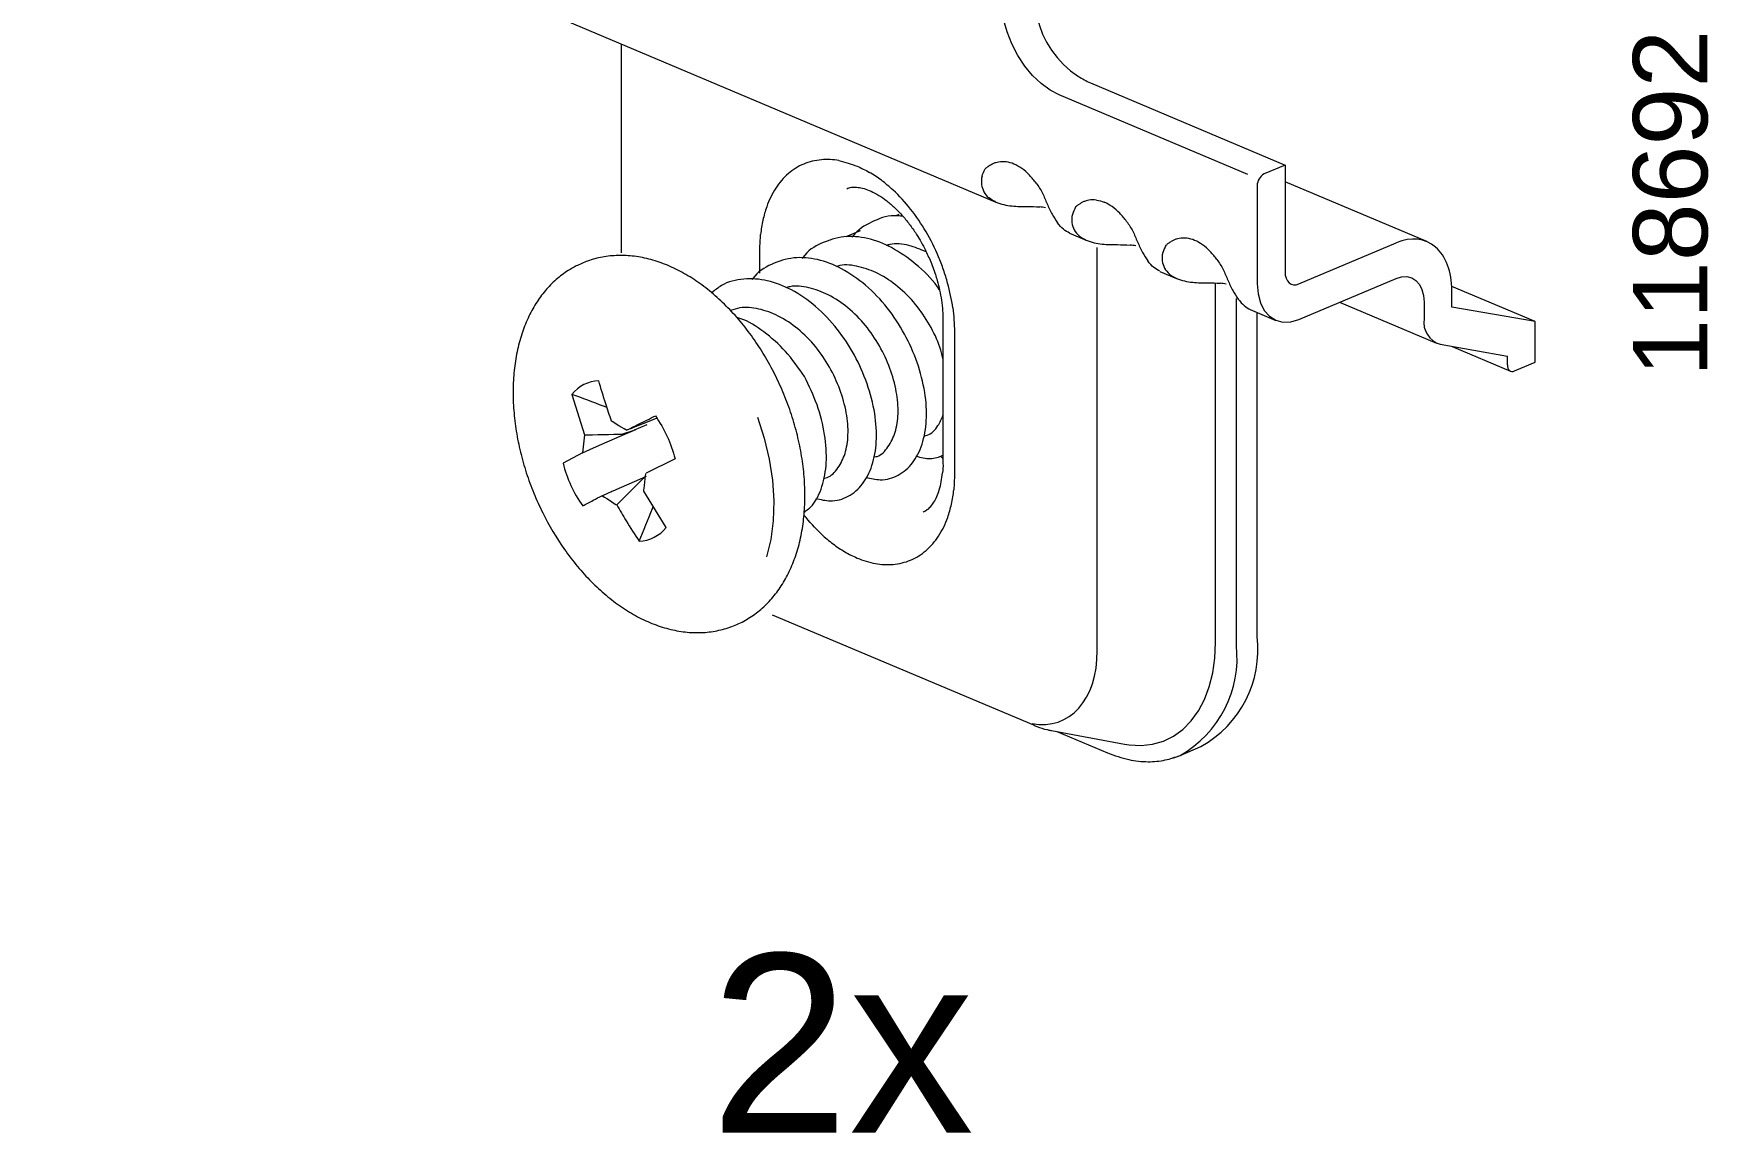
# Model space of a CAD drawing. Header units: metres. Extents: x -8.4 to 7.9, y -3.9 to 2.
# Drawn here: x 0.962 to 1.1418, y 0.1429 to 0.261 of the extents above; entities that cross this region are included whole.
import ezdxf

# ---------------------------------------------------------------- set-up
doc = ezdxf.new("R2010")
doc.units = ezdxf.units.M
doc.header["$MEASUREMENT"] = 0
doc.layers.add('PDF3_Geometry_Num_Penna__7', color=7, linetype='Continuous', lineweight=18)
doc.layers.add('PDF3_Text_Num_Penna__7', color=7, linetype='Continuous', lineweight=18)
doc.styles.add('GENERATED_STYLE_2', font='')
doc.styles.get('GENERATED_STYLE_2').set_extended_font_data('Arial')

msp = doc.modelspace()

# ---------------------------------------------------------------- linework, layer by layer
at = {"layer": 'PDF3_Geometry_Num_Penna__7', "color": 7, "linetype": 'Continuous', "lineweight": 18, "flags": 128}
for points in [[(1.014306566407377, 0.3520838048803816), (0.9919083419947391, 0.3615496493467125), (0.9896714831680326, 0.3606054625982893, 0.2773712915338018), (0.9889238778877353, 0.3593321508161091), (0.9889238778877353, 0.3583766457407334), (0.9816935519199191, 0.3509988836718225, 0.1885308670598899), (0.9799679538356946, 0.3468023161033962), (0.9799679538356946, 0.3450286151296229, -0.277044569095191), (0.9769836386540455, 0.3399405803883162), (0.9665350357724393, 0.3355249436232133, 0.2768267828010882), (0.9620590842387066, 0.3278937106007036), (0.9620590842387066, 0.2896332977399072, 0.3088482462355107), (0.9640719593320334, 0.2856934774828819), (1.065335243473667, 0.2428938198126305)], [(1.072147535971006, 0.2544023244432161), (1.071164628630376, 0.2549161169167273), (1.070204060092943, 0.2556190445906326), (1.069291147668994, 0.2564887686617352), (1.068451208668819, 0.2575059288339328), (1.067699135627882, 0.2586437185433892), (1.06705726734938, 0.2598753312262696), (1.066541985622322, 0.2611739603187384), (1.066163715221534, 0.2625008852285891), (1.065932880921841, 0.2638307886455322), (1.065855439737428, 0.2651249499773618), (1.065932880921841, 0.2663550734066957), (1.066163715221534, 0.2674883953555132), (1.066541985622322, 0.2684966200064318), (1.06705726734938, 0.2693574085562565), (1.067699135627882, 0.2700484222017903), (1.068451208668819, 0.2705532791540231), (1.068685021475605, 0.2706605054093645, 0.01020317290073982), (1.068558285998806, 0.2705878298362998)], [(1.07116730928676, 0.2704518609875126, 0.4141845265124959), (1.074203897267888, 0.2563992645235964, 0.03375587978097232), (1.075490016630567, 0.2556957411482725), (1.096385733140233, 0.2468644676180665), (1.094145895806434, 0.2459202808696432, 0.2762353199657434), (1.093401417958584, 0.2446466712367541), (1.09340126903323, 0.2341265841849201), (1.093486156485375, 0.2330424076031343), (1.093742308095357, 0.2320743927979683), (1.094154831327713, 0.2312567926009899), (1.094713301407616, 0.230620881336673), (1.095390911771232, 0.2301949548224), (1.096165323615365, 0.2299924163400884), (1.097005262615539, 0.23002071215747), (1.097877369492317, 0.2302780551702894), (1.108325972373923, 0.2346951811889391), (1.108908270510569, 0.2348664453467761), (1.109469719097565, 0.2348843163893328), (1.109983511571076, 0.2347502835701563), (1.110437733902731, 0.234465836142792), (1.110807068782241, 0.2340443773891583), (1.111084069941873, 0.2334993105911725), (1.11125533409971, 0.2328529745520311), (1.111310287555572, 0.232129197328476), (1.111310287555572, 0.2303554963547028, 0.3677233639634588), (1.113035885639797, 0.227614525202537), (1.120266211607613, 0.2263501489416355)], [(1.048496700400483, 0.2473425180064641, 0.07029062184539654), (1.046611305410729, 0.247433362472794, 0.03962415080867657), (1.045632865830739, 0.2472755015968751, 0.0422064002086547), (1.044718464153243, 0.2469761616340465, 0.07906145895477704), (1.043069860477368, 0.2459485766870246, 0.07123627742958549), (1.041720596764322, 0.2444012422523059, 0.05908183380554354), (1.040742157184331, 0.2423937284717463, 0.02989143927867256), (1.040335590966162, 0.240962555813647, 0.03178813261812369), (1.04009135338455, 0.2394211783931135)], [(1.064744456591808, 0.2468628294391635, 0.02180041776913989), (1.064471923192813, 0.2466826297600502, 0.01413000638319008), (1.06420385755446, 0.2464651987422743)], [(1.069675375083968, 0.2449163750540091, 0.03837461125280407), (1.068939683832042, 0.2457905668857512, 0.04366640206631232), (1.06811910512797, 0.2465039193344813, 0.05892838592426076), (1.067280655381341, 0.2469789912157849, 0.07024992491053751), (1.066440716381166, 0.247212804022569, 0.07835540351790989), (1.065623116184188, 0.2471904652193742, 0.03865590422862775), (1.065323776221359, 0.2471174917956038, 0.03166525978939623), (1.065030393272717, 0.2470057977796207)], [(1.060719897807991, 0.2315317088056568, 0.03447119212939196), (1.060168873995819, 0.2341825801182649, 0.01671150552586228), (1.059726565692536, 0.2356197097905499, 0.01673799046893131), (1.059188945162282, 0.2370196081241747, 0.03276950678512858), (1.057844149209874, 0.2397047322683499, 0.03420233445276856), (1.056192567026907, 0.2421292370419039, 0.03847646241891586), (1.054301215022968, 0.2441814284288557, 0.0271732921256745), (1.053050242043984, 0.2452328414326204, 0.03399941707389217), (1.051769483994072, 0.2460876729682593)], [(1.063857606104919, 0.2456605550511497, 0.1035840948419879), (1.063805482230793, 0.2447818954587675, 0.08665532143296575), (1.064049719812411, 0.2440089728681838, 0.1015314061869651), (1.064584361835568, 0.2433551905613081)], [(1.050384478195912, 0.2444880657340613, -0.04386359371812452), (1.051015921699589, 0.2443867964929056, -0.03612403102811937), (1.051742677430236, 0.2441455374183872, -0.03407659266903462), (1.052548363598844, 0.2437464174679498, -0.02916910960145235), (1.053404684388029, 0.2431894366415928, -0.02825134682445963), (1.054278876219771, 0.2424716164322234, -0.02356053049509916), (1.055142643276689, 0.2416197634036774, -0.02048207055211329), (1.055949818698843, 0.24066068411979, -0.01924253228997901), (1.056700402486233, 0.2396122496231179, -0.01387603481351654), (1.057203770184919, 0.238800606440325, -0.01614080241319679), (1.057669906544945, 0.2379532211724182, -0.01221330327310595), (1.058274543484787, 0.2366621872730361, -0.014897334113353), (1.058849395353701, 0.2351148528383171, -0.009557940326060037), (1.059044487568281, 0.2344729845598146, -0.01446950909502858), (1.059306596192449, 0.2334185930489572, -0.01498149171378295), (1.059503177660574, 0.2323433519884497, -0.02052887385208315), (1.059628274958473, 0.2312338580963749, -0.01162716588370284), (1.059667740177452, 0.2302026989408412), (1.059667740177452, 0.2149006187514877)], [(1.070359240312478, 0.2438625792445697, 0.005579861503813201), (1.070844736968608, 0.2427084077461026, 0.0204515411552093), (1.071388314513047, 0.2415810428114709, 0.03376564489042944), (1.071961677128415, 0.2406696196410683)], [(1.076141267206412, 0.2431137825614342, 0.07591419272951808), (1.075326645516526, 0.2430929330117861, 0.02433325040151621), (1.075024327046605, 0.2430184703344649, 0.0258080659641164), (1.074730944097964, 0.2429067763184818, 0.02831313133571222), (1.074447985924144, 0.2427623187244834, 0.02440489560824017), (1.074172474018058, 0.2425806297918209, 0.01425767199105891), (1.073907386886798, 0.2423646880275911)], [(1.079375925909212, 0.2408173535928719, 0.04003589607936918), (1.078640234657287, 0.2416900561710684, 0.04527490122996707), (1.077822634460307, 0.2424034086197979, 0.05447277121093214), (1.076984184713679, 0.2428814590081951)], [(1.06619886160523, 0.2426224778164747, 0.0321098496102878), (1.067071564183425, 0.2424824879831107, 0.01758585899593297), (1.067918949451332, 0.2424258963483488, 0.00432677233485964), (1.068694850549011, 0.2424214285877091)], [(1.073558901556938, 0.2415590018589839, 0.09857852915618279), (1.073505288429267, 0.2406818315201489, 0.08615353052285453), (1.073752504517973, 0.2399089089295634, 0.1006962341339459), (1.074285657287586, 0.2392536373691434)], [(1.080059642212368, 0.2397643024102063, 0.005570556220000236), (1.08054811737559, 0.2386071524046462, 0.02089399662127677), (1.08109169492003, 0.2374797874700147, 0.03563170140103363), (1.081662079028305, 0.2365713428067053)], [(1.076771966083316, 0.238383466521976, 0.01769777051581205), (1.077622329858316, 0.2383268748872132, 0.005813372806786303), (1.078398230955995, 0.2383209178730266)], [(1.083259303456829, 0.2374599803978477, 0.09863736625073784), (1.083205690329155, 0.2365813208054659, 0.08368026482441433), (1.083452906417861, 0.2358098874684256, 0.1001939910432805), (1.08398903769457, 0.2351516374009148)], [(1.089079306316196, 0.2367183321317363, 0.03578211788840243), (1.08834361506427, 0.2375910347099317, 0.04309760197311728), (1.087523036360199, 0.2383043871586634, 0.05675540081773636), (1.086684586613569, 0.2387824375470575, 0.06765419163256471), (1.085844647613396, 0.2390117825932099, 0.07830106286029284), (1.085027047416415, 0.2389924222971076, 0.0330233095153883), (1.084724728946496, 0.2389164703662345, 0.02866579534096803), (1.084434324504945, 0.238807754857348, 0.02807258445506861), (1.084148387824035, 0.238663297263346)], [(1.020285472620146, 0.2360274674115566, 0.01286698516625226), (1.019435108845146, 0.2355404815018809, 0.04066034127719061), (1.018136479752678, 0.2345620419218899, 0.03433577956168483), (1.016979329747118, 0.2333780853524945, 0.03456575886718607), (1.015972594349745, 0.2319975473149736, 0.03253688234232642), (1.0151207413212, 0.2304338310912437, 0.02941828242047307), (1.01444015245049, 0.228697361456131, 0.02814914578874646), (1.013941252512443, 0.2268104772128305, 0.02549575584318217), (1.013629998521244, 0.224795517164539, 0.02315710590909404), (1.013512347491077, 0.2226822663821846, 0.02222961642720268), (1.013589788675491, 0.220499020683149, 0.02091213793501914), (1.013854875806751, 0.2182785436454528, 0.01967751588030275), (1.014304630377767, 0.2160416848187463, 0.01911116519956599), (1.014936073881445, 0.2138167400204112, 0.01861719093600683), (1.015735803035867, 0.2116320050678291, 0.01845227156097557), (1.0166963715733, 0.2095098187641959, 0.03849966214831148), (1.019036295388304, 0.2055792739871509, 0.02074731853151583), (1.020426951707055, 0.2037583215679639, 0.02152967071479958), (1.021911737492825, 0.2021231211740069, 0.02273093144889284), (1.023491835505565, 0.2006651419520722, 0.02499110712934717), (1.025155331716904, 0.1994037441982635, 0.02786012081987789), (1.026882865830739, 0.1983582882086847, 0.0300957734701953), (1.028652099043873, 0.1975481342794383, 0.03259978896031611), (1.030439203299563, 0.1969896641995348, 0.03605997243965911), (1.032217372033976, 0.1966933027437991, 0.03797812618718227), (1.03394937390845, 0.1966620284193246, 0.04003744233988427), (1.035609891612696, 0.1968913734654718, 0.03994126588901436), (1.037175097089972, 0.197369423853869, 0.03986639564748992), (1.038627119297721, 0.1980797977955064, 0.03837244906002381), (1.039952554954025, 0.1990135597691043, 0.03652843457959122), (1.041140979284059, 0.2001543279856541, 0.03543697120061985), (1.042181967512999, 0.2014916776703293, 0.0321732536151348), (1.043068073373113, 0.2030166733018524, 0.03071187174880432), (1.043784404328935, 0.2047174008518513, 0.02817887762861938), (1.044325003366283, 0.2065759892777701, 0.02571877563663755), (1.044676467203235, 0.2085656320157725, 0.02408109519649226), (1.044835817332701, 0.2106580332484773, 0.02198565181228814), (1.044801564501133, 0.212829364919142, 0.02056259549068073), (1.044576687215625, 0.2150438849426524, 0.01915046660786708), (1.04416416398327, 0.2172792545158122, 0.01923149159572198), (1.043572930325345, 0.2195071778212401, 0.01807597412821496), (1.042808943256038, 0.2217023375486473, 0.01861929740118022), (1.041882627550171, 0.2238423948948371, 0.01874337143670211), (1.040802918729025, 0.2258990540424282, 0.01904492278341009), (1.039584709328062, 0.2278499761882244, 0.01990287688213667), (1.038236934868562, 0.2296683547683898, 0.02088941467636986), (1.036774487885988, 0.2313422757545536, 0.0220558174304757), (1.035212260915805, 0.2328389755686946, 0.02512142035856037), (1.033566635747023, 0.2341435616753489, 0.02699041579617196), (1.031851015661559, 0.2352366737784133, 0.030075138853487), (1.030087739462611, 0.2361019300888771, 0.03192557896453446), (1.028302124460466, 0.2367155025499976, 0.03391102362102198), (1.026520977218961, 0.2370684556404965, 0.03817741052852765), (1.024777061316116, 0.2371548323461881, 0.03894000326019011), (1.023098672569313, 0.2369835681883512, 0.04332566396995353), (1.021509639035294, 0.236554663166985)], [(1.057415244188509, 0.2168789431625375, 0.06502408871681245), (1.057876912787896, 0.2194210989662577, 0.05394561042649639), (1.057707137883605, 0.2224427944119221, 0.04429151521769138), (1.05688804843308, 0.2256491572973407, 0.0404753157837824), (1.055534316959394, 0.2287095733352118, 0.04302855139790196), (1.053689131815393, 0.2315183055237391, 0.04828733851715314), (1.051358450015263, 0.2339502565650253, 0.05506217804201911), (1.048764170337418, 0.2357314038065299, 0.0644229780628039), (1.046178826180852, 0.2367098433865216, 0.08411060217802734), (1.043659009180328, 0.2368870645585444)], [(1.058220185730343, 0.229704692554922, 0.04039125020138982), (1.056717528902016, 0.2319058092965149, 0.04946980121594888), (1.054826176898076, 0.2338060968217326, 0.05555584324912564), (1.05272632939764, 0.2351911026198934, 0.05712204159995848), (1.050638395925574, 0.2359491326750154)], [(1.089762575843288, 0.2356630470687506, 0.006748078023149192), (1.090248072499417, 0.2345088755702833, 0.01999844172168743), (1.090791650043857, 0.2333785321285591, 0.03214283987341572), (1.091362034152132, 0.232468598211703)], [(1.052041272766291, 0.214607235802845, 0.06449205526996948), (1.052504430619225, 0.2171479023530192, 0.05356485833145488), (1.052334655714934, 0.2201725763057762, 0.04427893458737715), (1.051514077010862, 0.2233789391911949, 0.04021543048795432), (1.050161834790723, 0.2264393552290656, 0.04267238325175666), (1.048316649646722, 0.229246598164047, 0.04897508128384172), (1.045984478593046, 0.2316785492053328, 0.05514679338215874), (1.043390198915201, 0.2334611857003845, 0.06551449667960718), (1.040806344012181, 0.2344411145339218, 0.07513878549423182), (1.038285037758111, 0.2346168464523979)], [(1.041321178963175, 0.1985699111376293), (1.069372609837982, 0.186730792219741, 0.004756252795415875), (1.069741944717491, 0.1865699528367286, 0.05153221488849639), (1.070843992341834, 0.1862289137746009, 0.00959356347024834), (1.071242814441563, 0.1861435795463915), (1.071312809358244, 0.1861301762644738), (1.079156856712535, 0.1846765158778241), (1.079640864115119, 0.1846005639469572), (1.080926089925669, 0.1845320582838224), (1.082165148876282, 0.1846646018494529), (1.083337191417306, 0.1849981946438484), (1.084427325013277, 0.1855328366670095), (1.085425124889372, 0.1862536353834712), (1.086318677017217, 0.1871561230325953), (1.08709308886135, 0.1882283855860096), (1.087740914154038, 0.1894555305082508), (1.088253217374002, 0.1908256437709472), (1.088625530760605, 0.1923178758244493), (1.088848918792566, 0.1939128663726533), (1.088924870723433, 0.1955966164322234), (1.088924870723433, 0.2341906220874157)], [(1.085602792837458, 0.234422796715301, 0.03058416257922408), (1.086472516908561, 0.2342813176283929, 0.01733793682245499), (1.087322880683561, 0.2342277045007217, 0.005768880700866672), (1.08809878178124, 0.2342217474865353)], [(1.053758828881366, 0.2166083457931549, 0.07425512576380125), (1.054521326697127, 0.2181631264956061, 0.06623706225515164), (1.054843005463151, 0.2201527692336087, 0.05316996474097355), (1.054658338023397, 0.2225191931188528, 0.04402648366786387), (1.053961367363677, 0.2250330531051912, 0.039868855418276), (1.052847405710963, 0.2274337298220031, 0.04259781243266687), (1.051344748882636, 0.2296333573100491, 0.04852406669807206), (1.04945190762515, 0.2315366233423599, 0.05554414569329012), (1.047352060124713, 0.2329216291405203, 0.05592822809852875), (1.045265615906194, 0.2336781699420964)], [(1.085123253195514, 0.1834592000289892, 0.3021278215382315), (1.091161729550139, 0.1952808946803848), (1.091161729550139, 0.23254648617218)], [(1.049469182966289, 0.2178818065006893, 0.05357203038824694), (1.049284515526534, 0.2202497196394797, 0.04306196432777729), (1.048589034120361, 0.2227635796258185, 0.03949523297350008), (1.047475072467646, 0.2251612778355372, 0.04314748344352855), (1.045970926385773, 0.2273623945771297, 0.04946833954568905), (1.044079574381834, 0.2292626821023478, 0.05571060455423249), (1.041978237627851, 0.2306506664076013, 0.059875760245159), (1.039891793409331, 0.2314057179556306)], [(1.084401858777634, 0.1831953043005656), (1.08444504713048, 0.1832087075824833), (1.085123253195514, 0.1834592000289892), (1.087363090529314, 0.1844078545380516, 0.301973097725116), (1.093401417958584, 0.1962276131598368), (1.093401417958584, 0.2310359363000569)], [(1.024090068655157, 0.2193634648540119, -0.006273148019724471), (1.023454157390841, 0.2212265210405697, -0.007991342885926352), (1.022720104317816, 0.2237061281953407, 0.221932977371215), (1.019825888975724, 0.2222256612448557), (1.021195853313066, 0.2178815086499801), (1.020948637224362, 0.2159588823215659), (1.022152847641988, 0.2164889076587331), (1.022411679908354, 0.2165958360633651), (1.02247571781085, 0.2166300888949326), (1.024998215467758, 0.2177415188166176), (1.026706389285489, 0.2184727423079047), (1.026496404535445, 0.21838338709512)], [(1.023598168208779, 0.2208093811222203, -0.002601463412722805), (1.023230322582816, 0.2209597957304077, 0.0112005899618241), (1.019825888975724, 0.2222256612448554)], [(1.025672400548217, 0.2183774300809342, -0.0003446539379286821), (1.026981454415511, 0.2190327016413545, -0.0004542108957583927), (1.028787621116596, 0.2199250623663629, -0.0921926029503391), (1.030897893391857, 0.2153232689079585), (1.027783864226316, 0.2137759344732395)], [(1.046668641672266, 0.212338209099536, 0.06184978282095211), (1.047131799525199, 0.2148803649032565, 0.05349425051220904), (1.046960535367362, 0.2178990818418278, 0.04830406424645815), (1.046142935170383, 0.221106933980793)], [(1.026248890596032, 0.2186049880228254, 0.003605492550185104), (1.026411219232591, 0.2186690259253214), (1.026670349349666, 0.2187792306877554)], [(1.020949232925781, 0.2159585844708565), (1.018876191989179, 0.2148505798323284, 0.09180811078430534), (1.020985868563022, 0.2102492331499881, -0.0009267523665985763), (1.02211919051184, 0.2108583378504694, -0.001255340370518775), (1.023058313798205, 0.2113564931617433, 0.001440836903681646), (1.02399356502535, 0.2117675271405524, -0.003453605772279256), (1.024264609170797, 0.211886667424265), (1.024523441437163, 0.2119949361570888), (1.024586436862176, 0.2120285932872377), (1.027109232369793, 0.213139576432859), (1.027822584818523, 0.2134448734098726)], [(1.027663383614411, 0.2133716021353895), (1.024641241392683, 0.2103704583886656, 0.006367393916778231), (1.02564648753651, 0.2086607953173882, 0.008548192331464559), (1.027053981063221, 0.2064677205449459, 0.2218869049306063), (1.029948196405313, 0.2079490810475593), (1.027535605660129, 0.2118524145926974)], [(1.058001414384376, 0.209863367556113, 0.03651145865071977), (1.058354367474874, 0.210204406618242, 0.04312076507538638), (1.058690938776362, 0.2106630967105354, 0.03221073571682989), (1.059003682021109, 0.2112573088755525, 0.03136276662555106), (1.059273236913008, 0.2119855538597466, 0.02709717275635943), (1.059483221663053, 0.2128374068882923, 0.0195142412030143), (1.059617254482229, 0.2137964861721799)], [(1.046610114007892, 0.2072279844803879, 0.02813637184102956), (1.047861086986876, 0.206176571476623, 0.0275035231287836), (1.049144823543881, 0.2053202506874379, 0.03026992133252058), (1.05045536666472, 0.2046605113663786, 0.05431608144693067), (1.052415224331795, 0.2040707669620005, 0.06433095346723985), (1.054300619321549, 0.2039754547350303, 0.03739797793137335), (1.05527905890154, 0.2041348048644962, 0.03999999832459419), (1.056193460579034, 0.2044341448273248, 0.07773376591929132), (1.057843553508456, 0.2054617297743466, 0.07008598693795812), (1.059191327967957, 0.2070105534626121, 0.05947179215167342), (1.060169767547948, 0.2090195564967181, 0.03012958715966118), (1.060576333766117, 0.2104492399012707, 0.03120222544032907), (1.060822060601274, 0.2119906173218042)], [(1.027053683212511, 0.2064675716195916, 0.00988460917167211), (1.028474431095786, 0.2099717852142919, 0.00434452332509166), (1.028557829294385, 0.2101981517533462)], [(1.079605122030004, 0.1830015524141777, 0.0540644396866828), (1.081688587741431, 0.1827826321428554, 0.05530322931192909), (1.083532283631885, 0.1829643210755179)]]:
    msp.add_lwpolyline(points, format="xyb", dxfattribs=at)
for points in [[(1.025108122379482, 0.2598961807759192), (1.025108122379482, 0.2374412158031627)], [(1.092377556145428, 0.2458529666093454), (1.072147535971006, 0.25440277121928)], [(1.096385733140233, 0.2468652122448398), (1.096385733140233, 0.2353875351626644), (1.096415518211161, 0.2350256465508871), (1.09649891640976, 0.2347039677848628), (1.096638906243123, 0.2344299451323235), (1.096822084429331, 0.2342184711287334), (1.097048450968385, 0.2340769920418246), (1.09730758108546, 0.2340099756322362), (1.097587560752185, 0.2340189111535145), (1.097877965193735, 0.2341052878592065)], [(1.111612754950848, 0.2386437880418881), (1.096385137438815, 0.2450803418694683)], [(1.054933849929482, 0.2415590018589839), (1.054597278627993, 0.2414145442649824)], [(1.054933849929482, 0.2413925033124953), (1.054933849929482, 0.2415592997096931)], [(1.050762748596699, 0.2397955767346809), (1.049224349683259, 0.2391447729349001)], [(1.073252859953151, 0.2395498498995234), (1.075038474955296, 0.2387962876050405)], [(1.040007955185951, 0.2352470985532384), (1.040007955185951, 0.2377743618214947)], [(1.07623136704597, 0.1947136380045575), (1.07623136704597, 0.238015174119949)], [(1.097877965193735, 0.2341046921577878), (1.108326568075342, 0.2385188396693445)], [(1.082953410778396, 0.2354506795130322), (1.084739025780541, 0.2346971172185495)], [(1.123250526789262, 0.2300478165720148), (1.114285220439879, 0.2338364775940796)], [(1.102246839397481, 0.2321260698960286), (1.112653743179788, 0.2277268149199361)], [(1.123250824639971, 0.2300475187213056), (1.114297432318959, 0.2316157027056742), (1.114297432318959, 0.2333923821865402)], [(1.092653812678287, 0.2313501687983495), (1.095414888753329, 0.230184083271511)], [(1.060903969546327, 0.2289432372166433), (1.060903969546327, 0.2136396677737429)], [(1.123250526789262, 0.2256986005150816), (1.123250526789262, 0.2300472208705961)], [(1.114323643181376, 0.2273899457677384), (1.120600846879491, 0.2247375852015838)], [(1.120266062682258, 0.2253937503141317), (1.120280955217722, 0.2252135506350161), (1.120324143570568, 0.2250527112520038), (1.120391159980156, 0.2249142106721878), (1.12048498295358, 0.2248114521774855), (1.120598166223107, 0.2247399680072579), (1.120729220535191, 0.2247027366685979), (1.120867721115007, 0.2247101829363298), (1.121013667962556, 0.2247518820356291), (1.123250526789262, 0.2256990472911453)], [(1.120266211607613, 0.225393154612713), (1.120266211607613, 0.2263507446430542)], [(1.028953375036311, 0.2196863350228733), (1.028092586486486, 0.2193259356646424)], [(1.039746144412493, 0.2197910295471859), (1.040475878650233, 0.2175407674385617), (1.041017966941126, 0.2152696557802878), (1.041364963017439, 0.2130134366574781), (1.041510909864988, 0.2108018951410604), (1.041452828976677, 0.208670773316149), (1.041192209606056, 0.2066483670001253), (1.040733519513762, 0.2047689290245571)], [(1.025186606041379, 0.2179491207609872), (1.026497149162219, 0.2183839827965386)], [(1.02785683765009, 0.2189583878893886), (1.026497149162219, 0.2183835360204747)], [(1.028092437561132, 0.2193263824407063), (1.026606162521816, 0.2187455735576067)], [(1.059667740177452, 0.2153494797703752), (1.059396696032006, 0.2156056313803576)], [(1.071879917108717, 0.1860232478598418), (1.077318671060203, 0.1837268188912788)]]:
    msp.add_lwpolyline(points, dxfattribs=at)
at = {"layer": 'PDF3_Geometry_Num_Penna__7', "color": 7, "linetype": 'Continuous', "lineweight": 18}
for centre, radius, start, end in [((1.068760253353291, 0.2301824531415946), 0.01225535964770275, 81.03627670027919, 83.97200802012667), ((1.04915719841319, 0.2287837864908393), 0.01047587773476527, 61.62129203175727, 76.7824409026123), ((1.078788424262529, 0.2280159332101181), 0.01029615074093782, 81.16304664910781, 84.65440684012735), ((1.049077329328298, 0.2338707097703359), 0.005410076455535165, 145.392659598925, 146.893120118188), ((1.052754919401686, 0.225641851213024), 0.01624626290258009, 146.2235181062866, 146.7275353967507), ((1.044479011638554, 0.223878084991153), 0.01763196313283831, 32.75683237319439, 34.19572421896128), ((1.088319972087264, 0.2227767116873101), 0.01144804588441449, 81.2033352351794, 84.34423329173207), ((1.030571389559677, 0.2157229909734033), 0.01650024608886403, 42.41845235738333, 53.31981480288245), ((1.057098680610766, 0.2208852416316169), 0.00315696560076846, 281.0628531406445, 285.9286134209396), ((1.043550318311635, 0.2176729994871776), 0.005874562373885285, 325.3849247737933, 342.3230024356961), ((1.052542681586117, 0.2177972246698876), 0.004826425668831481, 298.6292783425076, 322.9286465981386), ((1.047157368465573, 0.2155444914070292), 0.004847207307598553, 298.6479231638961, 322.8551677773482)]:
    msp.add_arc(centre, radius, start, end, dxfattribs=at)
for centre, major_axis, ratio, start_param, end_param in [((1.108366139440375, 0.2309305366597607), (0.003237765921220404, 0.007718145898312065), 0.6439569098546764, 5.289287900704009, 6.867345063837833), ((1.067688909392762, 0.1982923338075804), (-0.004689070282129361, 0.01111931500636465), 0.6421676076385161, 2.741262708750985, 4.1320442390247)]:
    msp.add_ellipse(centre, major_axis=major_axis, ratio=ratio, start_param=start_param, end_param=end_param, dxfattribs=at)
for points in [[(1.048496700400483, 0.2473425180064637), (1.049143036439625, 0.2472159314550189), (1.049798308000045, 0.2469791401411399), (1.050456558067558, 0.2467483058414468)], [(1.050455962366139, 0.246748901542865), (1.05089529216233, 0.2465433845534604), (1.05133462195852, 0.246337867564056), (1.051769483994072, 0.2460876729682593)], [(1.06385760610492, 0.2456605550511493), (1.063933558035787, 0.2459330884501423), (1.064067590854964, 0.2461981755814029), (1.064204602181233, 0.2464647519662095)], [(1.064744456591807, 0.2468628294391653), (1.064851786217706, 0.2468628294391653), (1.064925572672043, 0.2470057977796207), (1.065030393272718, 0.2470057977796207)], [(1.069675375083967, 0.2449163750540089), (1.069916634158486, 0.2445812930060665), (1.070137043683354, 0.2442253614084746), (1.07035894246177, 0.2438619835431506)], [(1.049340511459879, 0.2443316941116884), (1.049499861589344, 0.2443927535070911), (1.04965921171881, 0.2444508343954011), (1.049857282440482, 0.2444791302127829)], [(1.049857282440483, 0.2444791302127829), (1.050009186302216, 0.244501469015979), (1.050183428967146, 0.2445059367766185), (1.050384478195912, 0.2444880657340618)], [(1.065355795172608, 0.2428905434548283), (1.065081772520069, 0.2430320225417371), (1.064809239121076, 0.2431705231215533), (1.064584361835568, 0.2433551905613083)], [(1.065349987083776, 0.2428905434548283), (1.065626988243408, 0.2427922527207653), (1.065902500149494, 0.2426924727331561), (1.06619886160523, 0.2426224778164752)], [(1.076141267206412, 0.2431137825614351), (1.076418268366044, 0.2430795297298678), (1.076699737286315, 0.2429991100383615), (1.076984184713679, 0.2428814590081951)], [(1.05440397351767, 0.2414304792779289), (1.053552120489124, 0.2414185652495575), (1.052770262377259, 0.2411073112583582), (1.052009253815044, 0.2407394656323949)], [(1.055358585040918, 0.2413619736147941), (1.055036906274894, 0.2413977156999079), (1.054715227508869, 0.2414349470385684), (1.05440397351767, 0.2414304792779289)], [(1.068694999474366, 0.2424206839609362), (1.069155178820206, 0.242416216200297), (1.069613868912501, 0.2424132376932042), (1.070047241694505, 0.2423700493403584)], [(1.073907386886798, 0.2423646880275914), (1.073770375560529, 0.2420981116427841), (1.073633364234259, 0.2418330245115234), (1.073558901556938, 0.2415590018589839)], [(1.040007955185951, 0.2377740639707853), (1.040024336974962, 0.2383310447971423), (1.040039229510426, 0.2388850471164066), (1.040091353384551, 0.2394211783931139)], [(1.05155249975236, 0.2389821464476325), (1.050691711202536, 0.239177238662212), (1.049841347427536, 0.2392442550718008), (1.04903119349829, 0.2391578783661088)], [(1.049995783020299, 0.2392144700008723), (1.050042045861339, 0.2392144700008723), (1.049871804105656, 0.2390953297171592), (1.049919831089431, 0.2390953297171592)], [(1.052009253815044, 0.2407394656323951), (1.051246755999282, 0.2403731092599783), (1.050503618479624, 0.2399531397598911), (1.049995783020299, 0.2392144700008723)], [(1.072602056153371, 0.2399666919671635), (1.072383135882049, 0.2401483808998253), (1.072165704864273, 0.2403896399743437), (1.071961677128416, 0.2406696196410685)], [(1.073252859953151, 0.2395541687348082), (1.073035428935376, 0.2396718197649743), (1.072816508664054, 0.2397909600486872), (1.072602056153371, 0.2399666919671637)], [(1.074285657287586, 0.2392536373691427), (1.074509045319547, 0.2390719484364809), (1.074783067972087, 0.238930469349572), (1.07505560137108, 0.2387889902626634)], [(1.079375925909213, 0.2408173535928722), (1.079620163490823, 0.2404837607984767), (1.079840573015692, 0.2401233614402458), (1.080059493287014, 0.2397629620820143)], [(1.046634984542117, 0.2384698432276675), (1.045869508219263, 0.2381228471513543), (1.045129349206698, 0.2376820281016172), (1.044624492254465, 0.2369433583425982)], [(1.04903119349829, 0.2391578783661086), (1.048192743751661, 0.2390685231533241), (1.047401950118517, 0.2388153500504342), (1.046634984542117, 0.2384698432276673)], [(1.05397462172024, 0.2383393846170021), (1.053834631886877, 0.2383081102925275), (1.053697620560608, 0.2382634326861355), (1.053560609234338, 0.2382202443332895)], [(1.056011920571728, 0.238218755079743), (1.055311971404915, 0.2384064010265905), (1.05460904373101, 0.2384868207180968), (1.05397462172024, 0.2383393846170025)], [(1.056732123586771, 0.2362225596261363), (1.055884738318864, 0.2369180410323093), (1.055020971261947, 0.237527145732791), (1.05413635465538, 0.2380007283605488)], [(1.057858594969275, 0.2375500802374051), (1.057245022508154, 0.2378017640867482), (1.056629960793487, 0.2380519586825447), (1.056011920571728, 0.2382187550797426)], [(1.07505336749076, 0.2387885434865993), (1.075330368650392, 0.238693231259629), (1.075602902049384, 0.2385949405255663), (1.075902242012213, 0.2385234563553387)], [(1.075902242012213, 0.2385234563553382), (1.076176264664753, 0.2384564399457501), (1.076469647613395, 0.2384147408464505), (1.076771966083316, 0.2383834665219764)], [(1.078398379881349, 0.2383209178730266), (1.078855580720097, 0.2383149608588411), (1.079314270812391, 0.2383104930982014), (1.079747643594396, 0.2382673047453556)], [(1.083607788786689, 0.2382641773129086), (1.083470777460419, 0.2379976009281013), (1.083333766134149, 0.2377340030503867), (1.083259303456829, 0.2374599803978477)], [(1.083607788786689, 0.2382641773129086), (1.083723931468745, 0.2382641773129086), (1.083761729302981, 0.2384786298235917), (1.083872875917949, 0.2384786298235917)], [(1.083872875917949, 0.2384786298235915), (1.0839854697896, 0.2384786298235915), (1.084040091337704, 0.2386632972633458), (1.084148387824035, 0.2386632972633458)], [(1.021509639035294, 0.2365546631669855), (1.0210926480423, 0.2364027593052516), (1.020689060331223, 0.2362151133584038), (1.020285472620146, 0.2360274674115561)], [(1.041262800224156, 0.2361990294201031), (1.040497323901302, 0.2358535225973362), (1.039757164888736, 0.2354112142940525), (1.039250818682957, 0.2346740337885795)], [(1.043659009180328, 0.2368870645585439), (1.042819070180153, 0.2367977093457596), (1.042028276547009, 0.2365460254964165), (1.041262800224155, 0.2361990294201031)], [(1.048601097074086, 0.2360682729587282), (1.04846259649427, 0.2360369986342539), (1.048324095914455, 0.2359938102814081), (1.048187084588186, 0.2359491326750156)], [(1.050638395925574, 0.2359491326750154), (1.049938446758762, 0.2361174183257597), (1.049235519084857, 0.2362157090598227), (1.048601097074086, 0.2360682729587276)], [(1.059062805386901, 0.2337876300777573), (1.058409023080027, 0.2347422416010057), (1.057579508854678, 0.2355255889664167), (1.056732123586771, 0.2362225596261363)], [(1.082305436560354, 0.2358654366257071), (1.082083537781939, 0.2360471255583692), (1.081869085271256, 0.2362913631399803), (1.081662079028306, 0.2365713428067056)], [(1.082956240360134, 0.2354544026468983), (1.082735830835266, 0.2355720536770649), (1.082516910563944, 0.2356911939607775), (1.082305436560353, 0.2358654366257069)], [(1.089079306316195, 0.2367183321317357), (1.089320565390714, 0.2363832500837937), (1.089540974915582, 0.2360243399791093), (1.089762873693997, 0.235662451367332)], [(1.035888828801939, 0.233928811313957), (1.035518004668882, 0.2337054232819959), (1.035181433367395, 0.2334179973475388), (1.034840394305268, 0.2331320606666283)], [(1.038285037758111, 0.2346168464523979), (1.037431695476018, 0.2345483407892632), (1.036600691997122, 0.2343577163353228), (1.035888828801938, 0.2339288113139568)], [(1.043229806308253, 0.2338002887329018), (1.043088327221344, 0.2337675251548808), (1.042951315895074, 0.2337228475484883), (1.042814304568805, 0.233678169942096)], [(1.045265615906194, 0.2336781699420962), (1.044565666739382, 0.2338464555928406), (1.043862739065477, 0.2339447463269033), (1.043229806308253, 0.233800288732902)], [(1.083989037694569, 0.2351516374009133), (1.08421242572653, 0.2349699484682515), (1.084483469871977, 0.2348314478884355), (1.08475600327097, 0.2346914580550727)], [(1.084753918316005, 0.2346908623536543), (1.085030919475637, 0.2345910823660451), (1.085306431381723, 0.2344927916319821), (1.085602792837459, 0.2344227967153005)], [(1.088098930706594, 0.2342211517851172), (1.088559110052435, 0.2342166840244777), (1.089014821637636, 0.2342122162638385), (1.089448194419641, 0.2341690279109927)], [(1.091362034152132, 0.232468598211703), (1.091569040395082, 0.2321915970520707), (1.091783492905765, 0.231948848724006), (1.09200539168418, 0.2317671597913444)], [(1.037855983811391, 0.2315263474928897), (1.037514944749263, 0.2314667773510333), (1.037188798222599, 0.2313521048279599), (1.036864140949481, 0.2312389215584327)], [(1.037967528902016, 0.2303602619660514), (1.037824560561561, 0.2304034503188972), (1.037680102967559, 0.2304362138969183), (1.037537134627104, 0.2304689774749396)], [(1.039891793409331, 0.2314057179556306), (1.039194822749612, 0.2315665573386427), (1.038499341343439, 0.2316425092695098), (1.03785598381139, 0.2315263474928899)], [(1.040427775760684, 0.2289558958717874), (1.039628046606262, 0.2295650005722689), (1.038800021634459, 0.23011602438444), (1.037967528902016, 0.2303602619660512)], [(1.060719897807991, 0.2315317088056568), (1.060834570331064, 0.2306560277203682), (1.060868823162632, 0.229799706931183), (1.060904565247745, 0.2289433861419974)], [(1.09200539168418, 0.231767159791344), (1.092219844194863, 0.2315899386193216), (1.092438764466185, 0.2314707983356086), (1.092656195483961, 0.2313546365589882)], [(1.059334147383057, 0.2273040158381106), (1.05906757099825, 0.2281141697673572), (1.058668451047812, 0.2289273022036968), (1.058220185730343, 0.2297046925549224)], [(1.04478831014457, 0.2241664564665358), (1.044137506344789, 0.225101707693681), (1.043485213291462, 0.2260369589208258), (1.042752500546628, 0.2268530698642577)], [(1.059667740177452, 0.2261036774797049), (1.059567960189843, 0.2265027974301426), (1.059466690948688, 0.22690191738058), (1.059334147383057, 0.2273040158381106)], [(1.046142935170383, 0.221106933980793), (1.045767643276688, 0.2221374974349082), (1.04527767885992, 0.2231516791000128), (1.044787714443152, 0.2241658607651171)], [(1.059131162124682, 0.2188785638993009), (1.059336679114086, 0.2192121566936969), (1.059501986257737, 0.2195919163480311), (1.059667293401389, 0.2199701867488193)], [(1.021195853313066, 0.2178815086499801), (1.022038770820334, 0.217899379692537), (1.024329242774711, 0.2179663961021254), (1.025178117296165, 0.2179485250595685)], [(1.025672400548217, 0.2183774300809345), (1.025757860866969, 0.2183774300809345), (1.024006502588763, 0.2193633159286577), (1.02409081328193, 0.2193633159286577)], [(1.026248890596032, 0.2186049880228256), (1.026056776888546, 0.218529036091959), (1.025864663181059, 0.2184530841610919), (1.025672549473572, 0.2183771322302248)], [(1.049147504200264, 0.215889185255594), (1.049335150147111, 0.2164863759277043), (1.049442376402453, 0.2171595185306812), (1.04946918296629, 0.2178818065006896)], [(1.057965076597843, 0.2178494896987324), (1.058443126986241, 0.2179984150533731), (1.058830332908307, 0.2183885994825323), (1.059131162124682, 0.2188785638993012)], [(1.05259125410098, 0.2155792715925862), (1.053069304489378, 0.2157326647078663), (1.053437150115341, 0.2161392309260362), (1.053758828881365, 0.2166083457931551)], [(1.056393616255672, 0.2148878111709887), (1.056818053516399, 0.2154403242367064), (1.057163560339165, 0.2161134668396834), (1.057415244188507, 0.2168789431625378)], [(1.047218920857664, 0.2133068196061205), (1.047695481992515, 0.2134617019749472), (1.048064816872024, 0.2138667789395705), (1.048385006384502, 0.2143358938066895)], [(1.051021134087001, 0.2126175930648426), (1.051444082094182, 0.2131701061305604), (1.051789588916948, 0.2138417594799908), (1.052041272766291, 0.2146072358028448)], [(1.052332123983905, 0.2155152336900907), (1.052422097579243, 0.2155152336900907), (1.05250223460089, 0.2155792715925866), (1.052591254100981, 0.2155792715925866)], [(1.056762057583054, 0.2156032485746835), (1.057289253338483, 0.2154647479948673), (1.057819427601004, 0.2153292259221442), (1.058303435003587, 0.2153426292040617)], [(1.058303435003587, 0.2153426292040619), (1.058785953152624, 0.2153560324859796), (1.059226772202361, 0.2155213396296309), (1.059667591252098, 0.2156911145339215)], [(1.059666399849261, 0.2148359851475736), (1.059679803131178, 0.2144666502680641), (1.059651507313797, 0.2141271004594827), (1.059617254482228, 0.2137964861721799)], [(1.059664910595715, 0.2149015123036155), (1.059685760145364, 0.2149015123036155), (1.05964555029961, 0.2148359851475732), (1.05966639984926, 0.2148359851475732)], [(1.027535456734775, 0.2118524145926977), (1.027624526049923, 0.2118524145926977), (1.02769372133869, 0.2137765301746579), (1.027784162077026, 0.2137765301746579)], [(1.045648502992976, 0.2103455878544409), (1.046095279056899, 0.2108534233137662), (1.046422914837109, 0.2115608187483107), (1.046668641672266, 0.2123382090995365)], [(1.046958301487042, 0.2132442709571714), (1.047048275082381, 0.2132442709571714), (1.047130338434283, 0.2133068196061212), (1.047218920857664, 0.2133068196061212)], [(1.051388235086191, 0.2133330304685375), (1.051912452334527, 0.2132079331706391), (1.05243369107577, 0.2130858143798335), (1.052929612506723, 0.2130724110979161)], [(1.052929612506725, 0.2130724110979156), (1.053628072419991, 0.2130500722947195), (1.054272919205586, 0.2132436752557527), (1.054855217342231, 0.2135608862611376)], [(1.060903969546327, 0.2136392209976792), (1.060887587757316, 0.2130837294248684), (1.060872695221853, 0.2125252593449649), (1.060822060601274, 0.2119906173218042)], [(1.023058909499624, 0.21135574853497), (1.023160091099706, 0.21135574853497), (1.024539205626334, 0.2103698626872472), (1.02464049676591, 0.2103698626872472)], [(1.04601575291752, 0.2110628123623914), (1.04653848091231, 0.2109392043180394), (1.047061208907099, 0.2108155962736875), (1.047557130338054, 0.2108021929917696)], [(1.047557130338054, 0.2108021929917698), (1.04825559025132, 0.2107798541885737), (1.048900437036914, 0.2109734571496067), (1.049481245920013, 0.2112906681549915)], [(1.046610114007892, 0.2072279844803879), (1.045957820954565, 0.2078475139556941), (1.045344248493445, 0.2085593771508776), (1.044730676032324, 0.209269751092515)], [(1.044753461611584, 0.2095756437709473), (1.04506620485633, 0.2098079673241873), (1.045378948101076, 0.2100432693845202), (1.045648502992977, 0.2103455878544411)], [(1.057608251448124, 0.2096206192280488), (1.057631798614224, 0.2096206192280488), (1.057517687872433, 0.2096012589319456), (1.057541235038534, 0.2096012589319456)], [(1.058001414384376, 0.2098633675561135), (1.057871849325838, 0.2097561413007722), (1.057752709042125, 0.2096682753415338), (1.057608251448123, 0.2096206192280483)], [(1.07732209634336, 0.1837253296377326), (1.078084594159121, 0.1834483284781003), (1.078845602721336, 0.183174305825561), (1.079605122030005, 0.1830015524141779)], [(1.083532283631885, 0.1829643210755174), (1.084075861176325, 0.183086439866323), (1.084600078424661, 0.183272596559624), (1.08512280641945, 0.1834587532529253)]]:
    msp.add_open_spline(points, degree=3, dxfattribs=at)

# ---------------------------------------------------------------- texts
at = {"layer": 'PDF3_Text_Num_Penna__7', "color": 7, "linetype": 'Continuous', "lineweight": 18, "insert": (1.141849770186302, 0.2241265523645359), "char_height": 0.007995177938573383, "attachment_point": 7, "rotation": 90, "style": 'GENERATED_STYLE_2'}
msp.add_mtext('\\A1;{\\pql;\\fArial|b0|i0|c0|p34;118692}', dxfattribs=at)
at = {"layer": 'PDF3_Text_Num_Penna__7', "color": 7, "linetype": 'Continuous', "lineweight": 18, "insert": (1.034673519275481, 0.1429482682031323), "char_height": 0.01918846969409367, "attachment_point": 7, "style": 'GENERATED_STYLE_2'}
msp.add_mtext('\\A1;{\\pql;\\fArial|b0|i0|c0|p34;2x}', dxfattribs=at)

doc.saveas('drawing.dxf')
